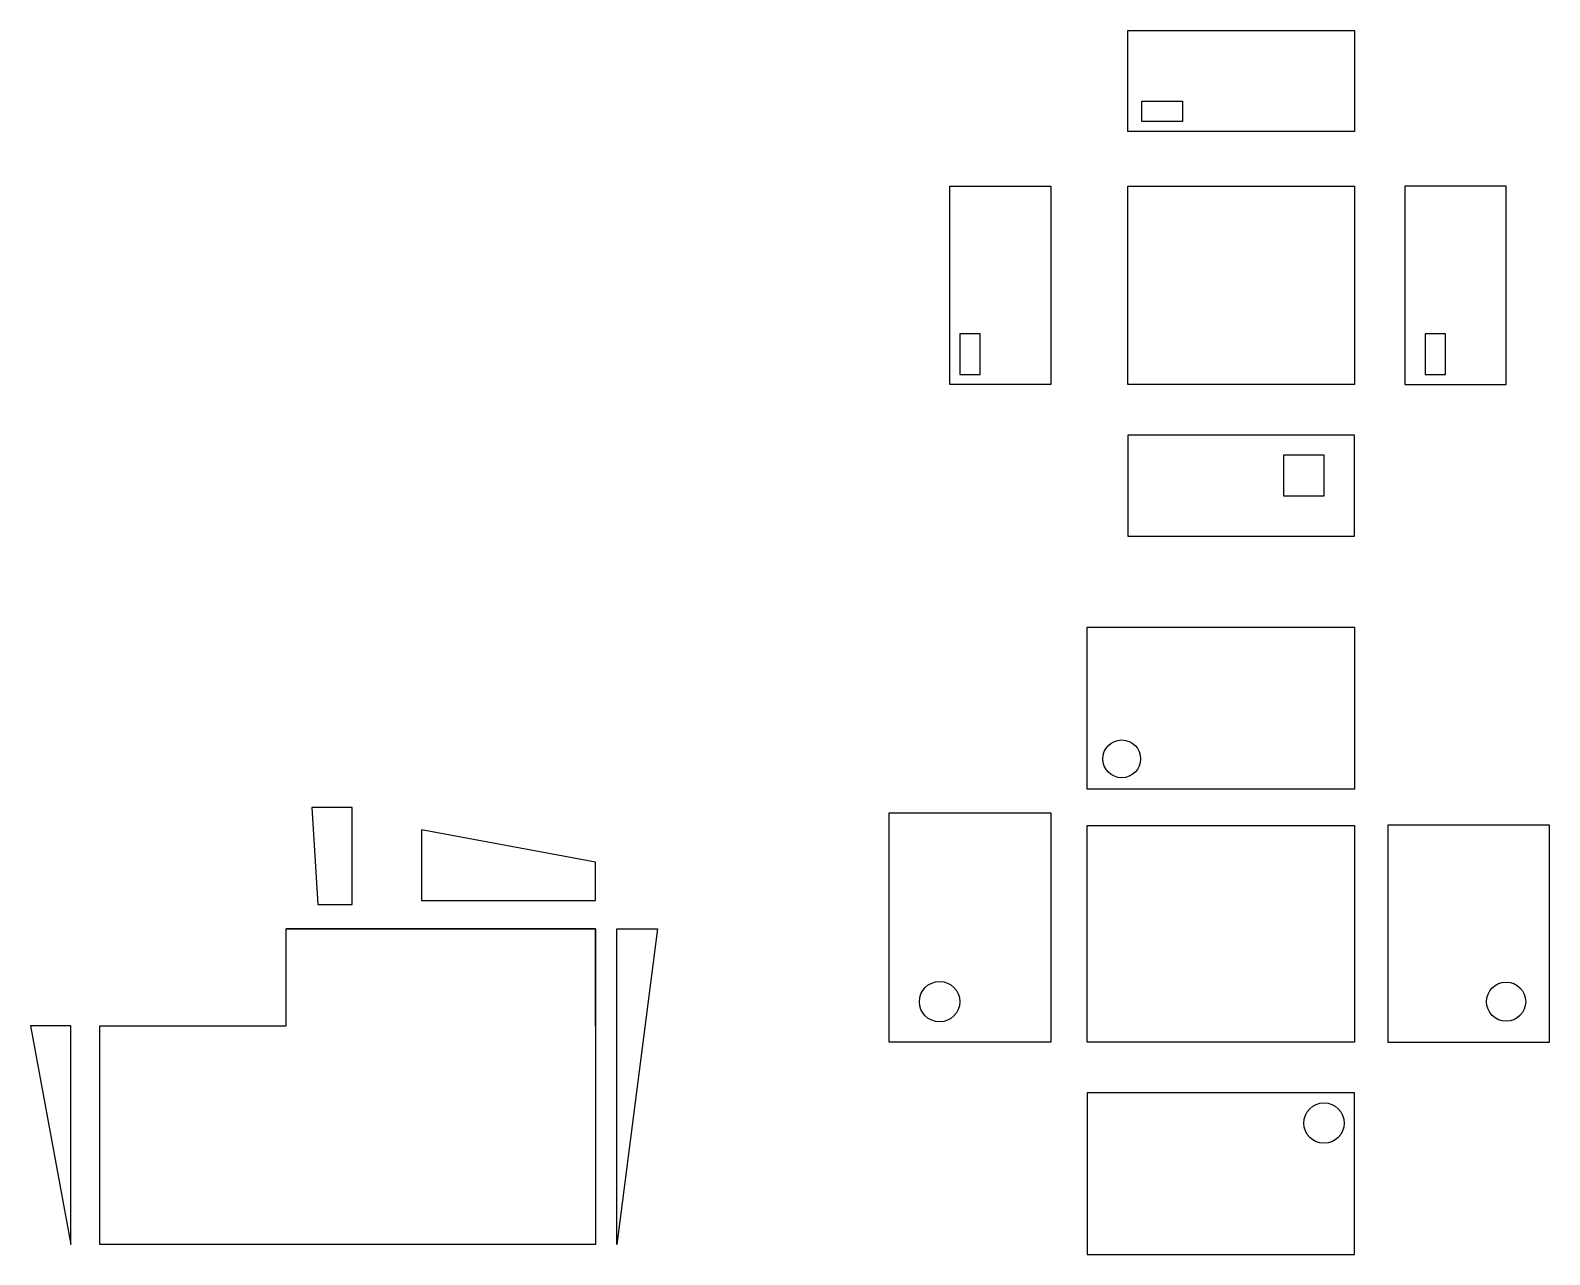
# Model space of a CAD drawing. Header units: millimetres. Extents: x -279 to 472, y -205 to 400.
import ezdxf

# ---------------------------------------------------------------- set-up
doc = ezdxf.new("R2010")
doc.units = ezdxf.units.MM
doc.layers.get('0').update_dxf_attribs({"linetype": 'CONTINUOUS'})

msp = doc.modelspace()

# ---------------------------------------------------------------- linework, layer by layer
for p, q in [((0, -44), (-153, -44)), ((0, -92), (0, -44))]:
    msp.add_line(p, q)
for points in [[(375, 350), (263, 350), (263, 400), (375, 400)], [(290, 355), (270, 355), (270, 365), (290, 365)], [(225, 225), (175, 225), (175, 323), (225, 323)], [(375, 225), (263, 225), (263, 323), (375, 323)], [(400, 225), (450, 225), (450, 323), (400, 323)], [(180, 230), (190, 230), (190, 250), (180, 250)], [(410, 230), (420, 230), (420, 250), (410, 250)], [(375, 200), (263, 200), (263, 150), (375, 150)], [(360, 190), (340, 190), (340, 170), (360, 170)], [(375, 25), (243, 25), (243, 105), (375, 105)], [(-120.32, 16), (-140.32, 16), (-137.32, -32), (-120.32, -32)], [(225, -100), (145, -100), (145, 13.31), (225, 13.31)], [(0, -30), (0, -11), (-86, 5), (-86, -30)], [(375, -100), (243, -100), (243, 7), (375, 7)], [(391.51, -100), (471.51, -100), (471.51, 7.19), (391.51, 7.19)], [(0, -200), (-245, -200), (-245, -92), (-153, -92), (-153, -44), (0, -44)], [(10.51, -44), (30.51, -44), (10.51, -200)], [(-259.4, -92), (-279.4, -92), (-259.4, -200)], [(375, -125), (243, -125), (243, -205), (375, -205)]]:
    msp.add_lwpolyline(points, close=True)
for centre, radius in [((260, 40), 9.33), ((170, -80), 10), ((450, -80), 9.69), ((360, -140), 10)]:
    msp.add_circle(centre, radius)

doc.saveas('drawing.dxf')
